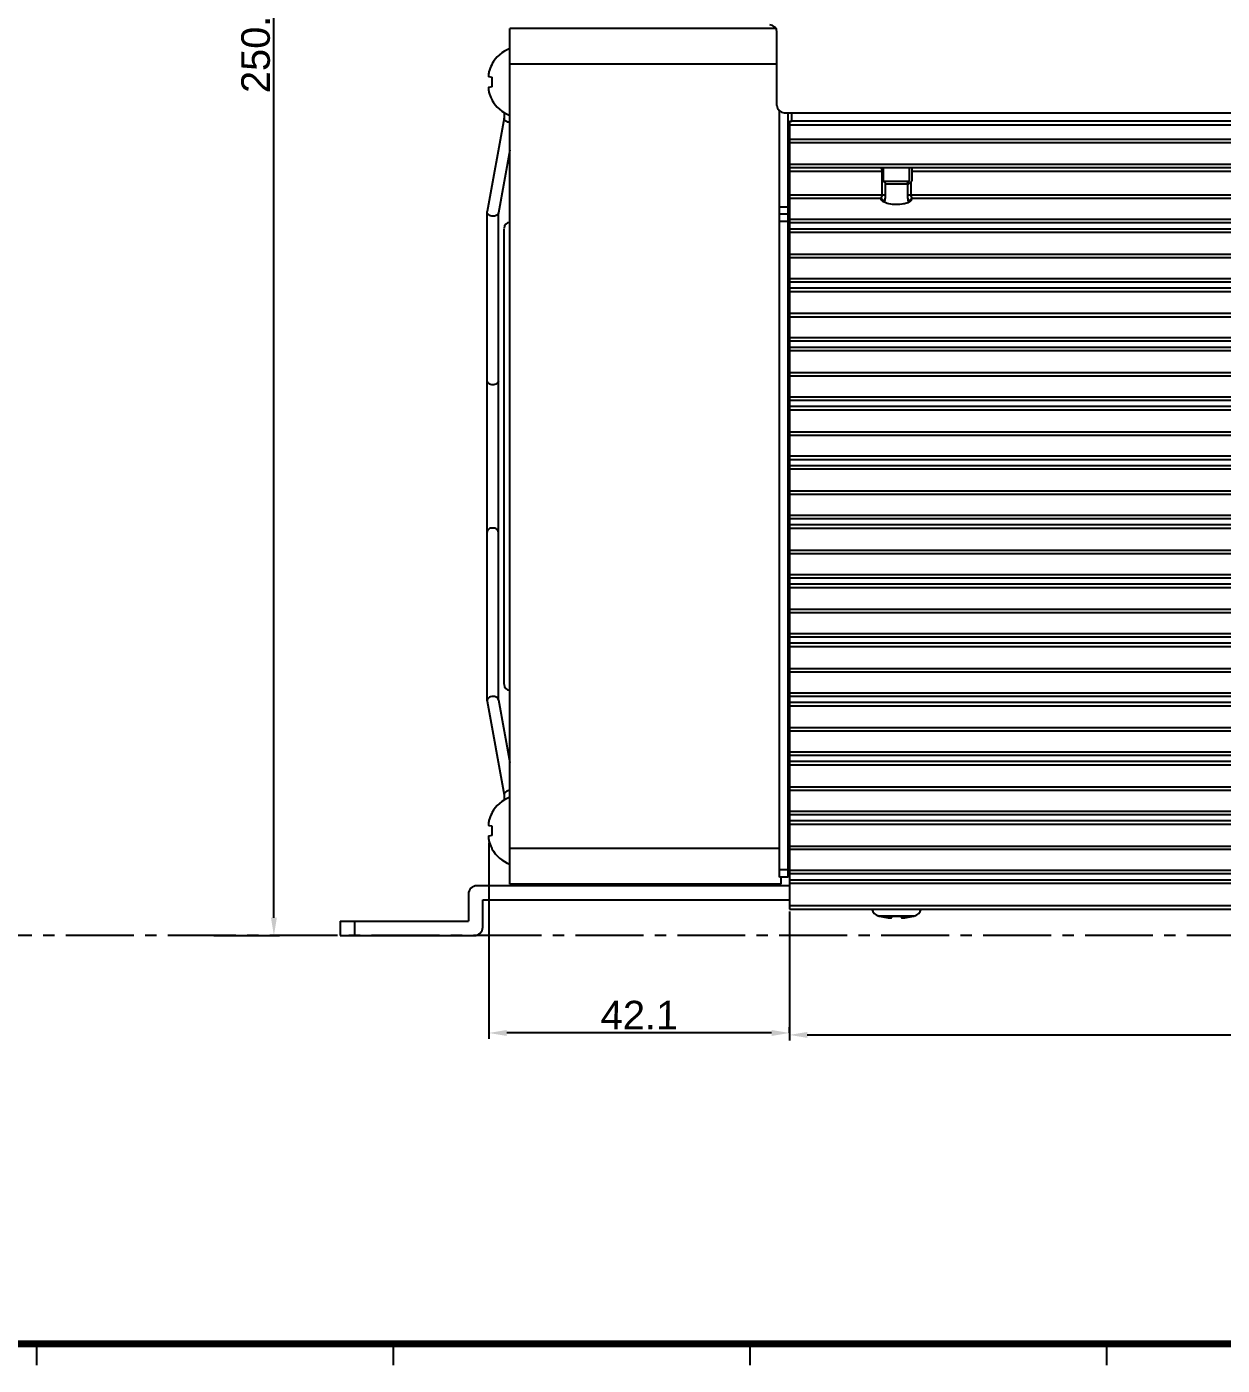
# Model space of a CAD drawing. Extents: x -425 to 6552, y -3049 to 3105.
# Drawn here: x 1151.2 to 1318.7, y -1936.4 to -1748.7 of the extents above; entities that cross this region are included whole.
import ezdxf

# ---------------------------------------------------------------- set-up
doc = ezdxf.new("R2010")
doc.units = 0
doc.header["$PDMODE"] = 3
doc.header["$PDSIZE"] = 1.5
doc.linetypes.add('CENTER', pattern=[17.8, 10.75, -2.35, 2.35, -2.35])
doc.linetypes.add('CENTER2', pattern=[28.575, 19.05, -3.175, 3.175, -3.175])
doc.layers.get('0').update_dxf_attribs({"linetype": 'CONTINUOUS'})
doc.layers.get('DEFPOINTS').update_dxf_attribs({"linetype": 'CONTINUOUS'})
doc.layers.add('3', color=112, linetype='CENTER')
doc.layers.add('DIM', color=1, linetype='CONTINUOUS')
doc.styles.add('OMI-1', font='arial.ttf', dxfattribs={"oblique": 1})
doc.dimstyles.new('1', dxfattribs={"dimtxt": 4, "dimasz": 2.5, "dimexe": 0.8, "dimexo": 0.3, "dimgap": 0.5, "dimtad": 1, "dimtoh": 1, "dimdec": 1, "dimzin": 0, "dimtxsty": 'OMI-1', "dimcen": 0, "dimclrd": 256, "dimclre": 256, "dimclrt": 256, "dimazin": 3, "dimtfac": 0.8, "dimtdec": 1, "dimtix": 1, "dimtmove": 0, "dimatfit": 3, "dimtolj": 1, "dimtzin": 0})

# ---------------------------------------------------------------- blocks, each defined once
blk = doc.blocks.new('*D6209')
at = {"layer": 'DEFPOINTS', "color": 0}
for p in [(1185.8, -1625.92), (1247.05, -1625.92), (1177.1, -1876.13)]:
    blk.add_point(p, dxfattribs=at)
at = {"layer": 'DIM'}
for p, q in [((1246.75, -1625.92), (1185, -1625.92)), ((1185.8, -1873.63), (1185.8, -1628.42)), ((1177.4, -1876.13), (1186.6, -1876.13))]:
    blk.add_line(p, q, dxfattribs=at)
for points in [[(1186.22, -1628.42), (1185.39, -1628.42), (1185.8, -1625.92)], [(1185.39, -1873.63), (1186.22, -1873.63), (1185.8, -1876.13)]]:
    blk.add_solid(points, dxfattribs=at)
at = {"layer": 'DIM', "insert": (1183.26, -1751.02), "char_height": 4, "attachment_point": 5, "rotation": 90, "style": 'OMI-1'}
blk.add_mtext('\\A1;250.2', dxfattribs=at)
blk = doc.blocks.new('*D6211')
at = {"layer": 'DEFPOINTS', "color": 0}
for p in [(1258.08, -1872.43), (1478.09, -1871.93), (1478.09, -1890.06)]:
    blk.add_point(p, dxfattribs=at)
at = {"layer": 'DIM'}
for p, q in [((1258.08, -1872.73), (1258.08, -1890.86)), ((1478.09, -1872.23), (1478.09, -1890.86)), ((1260.58, -1890.06), (1475.59, -1890.06))]:
    blk.add_line(p, q, dxfattribs=at)
for points in [[(1260.58, -1889.65), (1260.58, -1890.48), (1258.08, -1890.06)], [(1475.59, -1890.48), (1475.59, -1889.65), (1478.09, -1890.06)]]:
    blk.add_solid(points, dxfattribs=at)
at = {"layer": 'DIM', "insert": (1368.09, -1887.52), "char_height": 4, "attachment_point": 5, "style": 'OMI-1'}
blk.add_mtext('\\A1;220.0', dxfattribs=at)
blk = doc.blocks.new('*D6212')
at = {"layer": 'DEFPOINTS', "color": 0}
for p in [(1215.94, -1862.84), (1215.94, -1889.79), (1258.08, -1890.06)]:
    blk.add_point(p, dxfattribs=at)
at = {"layer": 'DIM'}
for p, q in [((1215.94, -1863.14), (1215.94, -1890.59)), ((1255.58, -1889.79), (1218.44, -1889.79)), ((1258.08, -1889.76), (1258.08, -1888.99))]:
    blk.add_line(p, q, dxfattribs=at)
for points in [[(1218.44, -1889.37), (1218.44, -1890.21), (1215.94, -1889.79)], [(1255.58, -1890.21), (1255.58, -1889.37), (1258.08, -1889.79)]]:
    blk.add_solid(points, dxfattribs=at)
at = {"layer": 'DIM', "insert": (1237.01, -1887.28), "char_height": 4, "attachment_point": 5, "style": 'OMI-1'}
blk.add_mtext('\\A1;42.1', dxfattribs=at)

msp = doc.modelspace()

# ---------------------------------------------------------------- linework, layer by layer
at = {"color": 7, "linetype": 'CONTINUOUS'}
for p, q in [((1218.88, -1868.93), (1218.88, -1748.92)), ((1256.2, -1748.92), (1218.88, -1748.92)), ((1256.33, -1759.72), (1256.33, -1749.42)), ((1216.35, -1753.9), (1216.35, -1754)), ((1256.33, -1753.92), (1218.88, -1753.92)), ((1215.94, -1755.67), (1216.35, -1755.74)), ((1216.35, -1755.74), (1216.35, -1757.11)), ((1216.35, -1757.11), (1215.94, -1757.18)), ((1216.35, -1758.85), (1216.35, -1758.94)), ((1218.08, -1760.72), (1218.08, -1761.48)), ((1256.68, -1867.93), (1256.68, -1760.48)), ((1257.33, -1760.72), (1476.34, -1760.72)), ((1257.88, -1867.93), (1257.88, -1760.72)), ((1258.43, -1761.92), (1258.43, -1760.72)), ((1218.07, -1761.48), (1215.69, -1774.58)), ((1258.08, -1761.92), (1258.08, -1872.43)), ((1258.08, -1761.92), (1258.43, -1761.92)), ((1258.08, -1762.42), (1478.09, -1762.42)), ((1476.34, -1761.92), (1258.43, -1761.92)), ((1258.08, -1764.42), (1478.09, -1764.42)), ((1218.88, -1765.98), (1217.27, -1774.79)), ((1258.08, -1764.92), (1478.09, -1764.92)), ((1258.08, -1767.92), (1478.09, -1767.92)), ((1258.08, -1768.42), (1478.09, -1768.42)), ((1258.08, -1768.92), (1271.23, -1768.92)), ((1271.09, -1772.26), (1271.09, -1768.92)), ((1271.23, -1768.42), (1271.23, -1770.32)), ((1274.86, -1768.42), (1274.86, -1770.32)), ((1275.23, -1768.43), (1275.23, -1770.32)), ((1275.23, -1768.92), (1460.94, -1768.92)), ((1271.63, -1770.72), (1271.23, -1770.32)), ((1271.23, -1770.32), (1274.86, -1770.32)), ((1271.55, -1772.26), (1271.55, -1770.64)), ((1271.63, -1770.72), (1274.83, -1770.72)), ((1274.61, -1770.72), (1274.61, -1772.26)), ((1274.83, -1770.72), (1275.23, -1770.32)), ((1275.08, -1770.48), (1275.08, -1772.26)), ((1258.08, -1772.26), (1271.55, -1772.26)), ((1258.08, -1772.73), (1270.94, -1772.73)), ((1270.94, -1772.73), (1271.44, -1773.2)), ((1271.18, -1773.17), (1271.43, -1773.17)), ((1271.43, -1773.26), (1271.44, -1773.2)), ((1274.61, -1772.26), (1461.56, -1772.26)), ((1275.23, -1772.73), (1274.73, -1773.2)), ((1274.73, -1773.2), (1274.73, -1773.26)), ((1275.23, -1772.73), (1460.95, -1772.73)), ((1215.68, -1774.65), (1215.69, -1774.58)), ((1215.68, -1843.2), (1215.68, -1774.65)), ((1217.28, -1843.06), (1217.28, -1774.79)), ((1256.68, -1773.92), (1257.88, -1773.92)), ((1256.68, -1774.92), (1257.88, -1774.92)), ((1258.08, -1775.67), (1478.09, -1775.67)), ((1218.08, -1840.85), (1218.08, -1777)), ((1256.68, -1775.92), (1257.88, -1775.92)), ((1258.08, -1776.14), (1478.09, -1776.14)), ((1258.08, -1776.99), (1478.09, -1776.99)), ((1258.08, -1777.49), (1478.09, -1777.49)), ((1258.08, -1780.56), (1478.09, -1780.56)), ((1258.08, -1781.03), (1478.09, -1781.03)), ((1258.08, -1783.97), (1478.09, -1783.97)), ((1258.08, -1784.44), (1478.09, -1784.44)), ((1258.08, -1785.29), (1478.09, -1785.29)), ((1258.08, -1785.79), (1478.09, -1785.79)), ((1258.08, -1788.86), (1478.09, -1788.86)), ((1258.08, -1789.33), (1478.09, -1789.33)), ((1258.08, -1792.27), (1478.09, -1792.27)), ((1258.08, -1792.74), (1478.09, -1792.74)), ((1258.08, -1793.59), (1478.09, -1793.59)), ((1258.08, -1794.09), (1478.09, -1794.09)), ((1258.08, -1797.16), (1478.09, -1797.16)), ((1258.08, -1797.63), (1478.09, -1797.63)), ((1258.08, -1800.57), (1478.09, -1800.57)), ((1258.08, -1801.04), (1478.09, -1801.04)), ((1258.08, -1801.89), (1478.09, -1801.89)), ((1258.08, -1802.39), (1478.09, -1802.39)), ((1258.08, -1805.46), (1478.09, -1805.46)), ((1258.08, -1805.93), (1478.09, -1805.93)), ((1258.08, -1808.87), (1478.09, -1808.87)), ((1258.08, -1809.34), (1478.09, -1809.34)), ((1258.08, -1810.19), (1478.09, -1810.19)), ((1258.08, -1810.69), (1478.09, -1810.69)), ((1258.08, -1813.76), (1478.09, -1813.76)), ((1258.08, -1814.23), (1478.09, -1814.23)), ((1258.08, -1817.17), (1478.09, -1817.17)), ((1258.08, -1817.64), (1478.09, -1817.64)), ((1258.08, -1818.49), (1478.09, -1818.49)), ((1258.08, -1818.99), (1478.09, -1818.99)), ((1258.08, -1822.06), (1478.09, -1822.06)), ((1258.08, -1822.53), (1478.09, -1822.53)), ((1258.08, -1825.47), (1478.09, -1825.47)), ((1258.08, -1825.94), (1478.09, -1825.94)), ((1258.08, -1826.79), (1478.09, -1826.79)), ((1258.08, -1827.29), (1478.09, -1827.29)), ((1258.08, -1830.37), (1478.09, -1830.37)), ((1258.08, -1830.83), (1478.09, -1830.83)), ((1258.08, -1833.77), (1478.09, -1833.77)), ((1258.08, -1834.24), (1478.09, -1834.24)), ((1258.08, -1835.09), (1478.09, -1835.09)), ((1258.08, -1835.59), (1478.09, -1835.59)), ((1258.08, -1838.67), (1478.09, -1838.67)), ((1258.08, -1839.13), (1478.09, -1839.13)), ((1215.68, -1843.2), (1215.69, -1843.27)), ((1215.69, -1843.27), (1218.07, -1856.37)), ((1217.27, -1843.06), (1218.88, -1851.87)), ((1258.08, -1842.07), (1478.09, -1842.07)), ((1258.08, -1842.54), (1478.09, -1842.54)), ((1258.08, -1843.39), (1478.09, -1843.39)), ((1258.08, -1843.89), (1478.09, -1843.89)), ((1258.08, -1846.97), (1478.09, -1846.97)), ((1258.08, -1847.43), (1478.09, -1847.43)), ((1258.08, -1850.37), (1478.09, -1850.37)), ((1258.08, -1850.84), (1478.09, -1850.84)), ((1258.08, -1851.69), (1478.09, -1851.69)), ((1258.08, -1852.19), (1478.09, -1852.19)), ((1218.08, -1856.37), (1218.08, -1857.13)), ((1258.08, -1855.27), (1478.09, -1855.27)), ((1258.08, -1855.73), (1478.09, -1855.73)), ((1216.35, -1858.91), (1216.35, -1859)), ((1257.88, -1859.43), (1258.08, -1859.43)), ((1258.08, -1858.67), (1478.09, -1858.67)), ((1258.08, -1859.14), (1478.09, -1859.14)), ((1258.08, -1859.99), (1478.09, -1859.99)), ((1215.94, -1860.67), (1216.35, -1860.74)), ((1216.35, -1862.11), (1215.94, -1862.18)), ((1216.35, -1860.74), (1216.35, -1862.11)), ((1258.08, -1860.49), (1478.09, -1860.49)), ((1216.35, -1863.85), (1216.35, -1863.95)), ((1256.68, -1863.93), (1218.88, -1863.93)), ((1257.88, -1863.43), (1258.08, -1863.43)), ((1258.08, -1863.57), (1478.09, -1863.57)), ((1258.08, -1864.03), (1478.09, -1864.03)), ((1257.88, -1866.93), (1256.68, -1866.93)), ((1258.08, -1866.97), (1478.09, -1866.97)), ((1258.08, -1867.44), (1478.09, -1867.44)), ((1258.08, -1869.13), (1214.28, -1869.13)), ((1256.88, -1868.93), (1218.88, -1868.93)), ((1257.88, -1867.93), (1256.68, -1867.93)), ((1256.88, -1867.93), (1256.88, -1868.93)), ((1258.08, -1868.29), (1478.09, -1868.29)), ((1258.08, -1868.79), (1478.09, -1868.79)), ((1213.08, -1870.33), (1213.08, -1874.13)), ((1215.08, -1874.93), (1215.08, -1871.13)), ((1215.08, -1871.13), (1258.08, -1871.13)), ((1258.08, -1871.93), (1478.09, -1871.93)), ((1258.08, -1872.43), (1478.09, -1872.43)), ((1270.61, -1873.39), (1270.53, -1873.37)), ((1270.53, -1873.37), (1275.63, -1873.37)), ((1275.55, -1873.39), (1275.63, -1873.37)), ((1195.08, -1874.13), (1195.08, -1876.13)), ((1195.08, -1874.13), (1213.08, -1874.13)), ((1197.08, -1874.13), (1197.08, -1876.13)), ((1270.61, -1873.39), (1270.69, -1873.39)), ((1272.41, -1873.59), (1272.45, -1873.39)), ((1272.45, -1873.39), (1273.72, -1873.39)), ((1273.72, -1873.39), (1273.76, -1873.59)), ((1275.47, -1873.39), (1275.55, -1873.39)), ((1195.08, -1876.13), (1213.88, -1876.13))]:
    msp.add_line(p, q, dxfattribs=at)
for p, q in [((1152.59, -1936.39), (1152.59, -1933.39)), ((1202.59, -1936.39), (1202.59, -1933.39)), ((1252.59, -1936.39), (1252.59, -1933.39)), ((1302.59, -1936.39), (1302.59, -1933.39))]:
    msp.add_line(p, q)
at = {"const_width": 1}
msp.add_lwpolyline([(1752.59, -1383.39), (952.59, -1383.39), (952.59, -1933.39), (1752.59, -1933.39)], close=True, dxfattribs=at)
at = {"color": 7, "linetype": 'CONTINUOUS'}
for centre, radius, start, end in [((1255.33, -1749.42), 1, 0, 90), ((1220.73, -1756.42), 5.05, 111.5019, 150.0855), ((1220.85, -1756.42), 5.11, 151.7023, 163.9637), ((1220.85, -1756.43), 5.11, 196.0363, 208.2977), ((1220.73, -1756.42), 5.05, 209.9145, 248.4981), ((1257.33, -1759.72), 1, 180, 270), ((1273.71, -1774.95), 6.23, 113.4401, 114.9089), ((1276.18, -1760.11), 10.49, 240.9326, 241.8387), ((1273.71, -1775.65), 6.23, 113.4397, 114.9088), ((1276.01, -1761.12), 10.14, 240.9216, 241.9745), ((1274.04, -1774.6), 6.69, 115.4898, 116.1201), ((1274.17, -1763.13), 6.26, 240.6351, 242.0374), ((1273.69, -1773.85), 5.87, 114.755, 115.4904), ((1271.52, -1766.67), 1.97, 261.0788, 261.5963), ((1271.85, -1773.26), 0.417, 179.9604, 188.681), ((1274.31, -1773.26), 0.42, 351.2139, 359.856), ((1218.88, -1776.92), 0.8, 90, 180), ((1218.88, -1840.93), 0.8, 180, 270), ((1220.73, -1861.43), 5.05, 111.5019, 150.0855), ((1220.85, -1861.42), 5.11, 151.7023, 163.9637), ((1220.85, -1861.43), 5.11, 196.0363, 208.2977), ((1220.73, -1861.43), 5.05, 209.9145, 248.4981), ((1214.28, -1870.33), 1.2, 90, 180), ((1270.9, -1872.1), 1.31, 194.2417, 253.9084), ((1275.27, -1872.1), 1.31, 286.0916, 345.7583), ((1213.88, -1874.93), 1.2, 270, 0), ((1273.08, -1864.42), 9.28, 255.0954, 261.2451), ((1273.08, -1864.42), 9.28, 278.7549, 284.9046)]:
    msp.add_arc(centre, radius, start, end, dxfattribs=at)
for points, knots in [([(1215.94, -1755.01), (1215.92, -1755.09), (1215.88, -1755.24), (1215.86, -1755.42), (1215.87, -1755.54), (1215.88, -1755.61), (1215.91, -1755.66), (1215.94, -1755.67)], [0, 0, 0, 0, 0.363017, 0.67092, 0.790549, 0.883309, 1, 1, 1, 1]), ([(1215.94, -1757.18), (1215.91, -1757.18), (1215.88, -1757.23), (1215.87, -1757.3), (1215.86, -1757.43), (1215.88, -1757.61), (1215.92, -1757.76), (1215.94, -1757.84)], [0, 0, 0, 0, 0.116602, 0.20929, 0.328866, 0.636832, 1, 1, 1, 1]), ([(1218.88, -1762.08), (1218.68, -1762.07), (1218.32, -1761.98), (1218.08, -1761.64), (1218.08, -1761.48)], [0, 0, 0, 0, 0.557768, 1, 1, 1, 1]), ([(1271.09, -1768.92), (1271.09, -1768.86), (1271.07, -1768.74), (1271, -1768.59), (1270.96, -1768.5), (1270.92, -1768.44), (1270.93, -1768.43)], [0, 0, 0, 0, 0.355639, 0.682938, 0.909727, 1, 1, 1, 1]), ([(1271.11, -1769.29), (1271.11, -1769.29), (1271.16, -1769.31), (1271.2, -1769.31), (1271.23, -1769.32)], [0, 0, 0, 0, 0.175363, 1, 1, 1, 1]), ([(1271.11, -1769.99), (1271.11, -1769.99), (1271.16, -1770.01), (1271.2, -1770.01), (1271.23, -1770.02)], [0, 0, 0, 0, 0.175363, 1, 1, 1, 1]), ([(1274.86, -1770.32), (1274.82, -1770.36), (1274.69, -1770.49), (1274.56, -1770.62), (1274.47, -1770.72)], [0, 0, 0, 0, 0.252581, 1, 1, 1, 1]), ([(1271.07, -1773.08), (1271.05, -1773.06), (1270.96, -1772.96), (1270.92, -1772.82), (1270.94, -1772.73)], [0, 0, 0, 0, 0.291823, 1, 1, 1, 1]), ([(1270.94, -1772.73), (1270.96, -1772.66), (1271.05, -1772.52), (1271.09, -1772.36), (1271.09, -1772.26)], [0, 0, 0, 0, 0.429624, 1, 1, 1, 1]), ([(1273.08, -1773.62), (1272.72, -1773.62), (1272.07, -1773.55), (1271.42, -1773.35), (1271.18, -1773.18)], [0, 0, 0, 0, 0.555453, 1, 1, 1, 1]), ([(1271.44, -1773.2), (1271.44, -1773.18), (1271.45, -1773.11), (1271.47, -1773.03), (1271.48, -1772.98)], [0, 0, 0, 0, 0.191902, 1, 1, 1, 1]), ([(1271.48, -1772.98), (1271.49, -1772.92), (1271.53, -1772.69), (1271.55, -1772.45), (1271.55, -1772.26)], [0, 0, 0, 0, 0.229649, 1, 1, 1, 1]), ([(1274.36, -1773.45), (1274.26, -1773.48), (1273.84, -1773.58), (1273.41, -1773.62), (1273.08, -1773.62)], [0, 0, 0, 0, 0.234697, 1, 1, 1, 1]), ([(1275.09, -1773.09), (1275.05, -1773.13), (1274.83, -1773.3), (1274.57, -1773.4), (1274.36, -1773.45)], [0, 0, 0, 0, 0.207079, 1, 1, 1, 1]), ([(1274.61, -1772.26), (1274.61, -1772.45), (1274.64, -1772.76), (1274.71, -1773.07), (1274.73, -1773.2)], [0, 0, 0, 0, 0.595928, 1, 1, 1, 1]), ([(1275.08, -1772.26), (1275.08, -1772.36), (1275.12, -1772.52), (1275.2, -1772.67), (1275.23, -1772.73)], [0, 0, 0, 0, 0.579885, 1, 1, 1, 1]), ([(1275.23, -1772.73), (1275.24, -1772.82), (1275.2, -1772.96), (1275.12, -1773.06), (1275.09, -1773.09)], [0, 0, 0, 0, 0.711979, 1, 1, 1, 1]), ([(1216.48, -1775.25), (1216.28, -1775.24), (1215.92, -1775.15), (1215.68, -1774.81), (1215.68, -1774.65)], [0, 0, 0, 0, 0.557766, 1, 1, 1, 1]), ([(1217.11, -1775.06), (1217.07, -1775.09), (1216.89, -1775.22), (1216.65, -1775.26), (1216.48, -1775.25)], [0, 0, 0, 0, 0.229438, 1, 1, 1, 1]), ([(1217.27, -1774.79), (1217.26, -1774.87), (1217.21, -1774.97), (1217.13, -1775.04), (1217.11, -1775.06)], [0, 0, 0, 0, 0.733246, 1, 1, 1, 1]), ([(1216.48, -1798.88), (1216.28, -1798.88), (1215.92, -1798.81), (1215.68, -1798.47), (1215.68, -1798.32)], [0, 0, 0, 0, 0.559768, 1, 1, 1, 1]), ([(1217.28, -1798.32), (1217.28, -1798.47), (1217.04, -1798.81), (1216.68, -1798.88), (1216.48, -1798.88)], [0, 0, 0, 0, 0.440232, 1, 1, 1, 1]), ([(1216.48, -1818.97), (1216.28, -1818.97), (1215.92, -1819.04), (1215.68, -1819.38), (1215.68, -1819.53)], [0, 0, 0, 0, 0.559768, 1, 1, 1, 1]), ([(1217.28, -1819.53), (1217.28, -1819.38), (1217.04, -1819.04), (1216.68, -1818.97), (1216.48, -1818.97)], [0, 0, 0, 0, 0.440232, 1, 1, 1, 1]), ([(1216.48, -1842.6), (1216.28, -1842.61), (1215.92, -1842.7), (1215.68, -1843.04), (1215.68, -1843.2)], [0, 0, 0, 0, 0.557766, 1, 1, 1, 1]), ([(1217.11, -1842.79), (1217.07, -1842.76), (1216.89, -1842.63), (1216.65, -1842.59), (1216.48, -1842.6)], [0, 0, 0, 0, 0.229438, 1, 1, 1, 1]), ([(1217.27, -1843.06), (1217.26, -1842.98), (1217.21, -1842.88), (1217.13, -1842.81), (1217.11, -1842.79)], [0, 0, 0, 0, 0.733246, 1, 1, 1, 1]), ([(1218.88, -1855.77), (1218.68, -1855.78), (1218.32, -1855.87), (1218.08, -1856.21), (1218.08, -1856.37)], [0, 0, 0, 0, 0.557768, 1, 1, 1, 1]), ([(1215.94, -1860.01), (1215.92, -1860.09), (1215.88, -1860.24), (1215.86, -1860.42), (1215.87, -1860.55), (1215.88, -1860.62), (1215.91, -1860.67), (1215.94, -1860.67)], [0, 0, 0, 0, 0.363017, 0.67092, 0.790549, 0.883309, 1, 1, 1, 1]), ([(1215.94, -1862.18), (1215.91, -1862.19), (1215.88, -1862.24), (1215.87, -1862.31), (1215.86, -1862.43), (1215.88, -1862.61), (1215.92, -1862.76), (1215.94, -1862.84)], [0, 0, 0, 0, 0.116602, 0.20929, 0.328866, 0.636832, 1, 1, 1, 1]), ([(1271.67, -1873.59), (1271.76, -1873.61), (1271.93, -1873.63), (1272.14, -1873.64), (1272.27, -1873.64), (1272.33, -1873.63), (1272.37, -1873.62), (1272.39, -1873.61), (1272.41, -1873.6), (1272.41, -1873.59)], [0, 0, 0, 0, 0.372892, 0.688959, 0.811056, 0.90357, 0.93817, 0.965147, 1, 1, 1, 1]), ([(1273.76, -1873.59), (1273.76, -1873.6), (1273.77, -1873.61), (1273.79, -1873.62), (1273.83, -1873.63), (1273.89, -1873.64), (1274.03, -1873.64), (1274.23, -1873.63), (1274.4, -1873.61), (1274.5, -1873.59)], [0, 0, 0, 0, 0.034835, 0.0618, 0.096392, 0.188885, 0.310967, 0.627054, 1, 1, 1, 1])]:
    msp.add_open_spline(points, degree=3, knots=knots, dxfattribs=at)
for points in [[(1275.23, -1768.46), (1275.22, -1768.48), (1275.21, -1768.5), (1275.2, -1768.52)], [(1271.18, -1773.18), (1271.14, -1773.15), (1271.11, -1773.12), (1271.07, -1773.08)]]:
    msp.add_open_spline(points, degree=3, dxfattribs=at)
at = {"layer": '3', "linetype": 'CENTER2', "ltscale": 0.5}
msp.add_line((1580.5, -1876.13), (996.96, -1876.13), dxfattribs=at)

# ---------------------------------------------------------------- dimensions: what is measured, and where the dimension line sits
at = {"layer": 'DIM'}
dim = msp.add_linear_dim(base=(1185.8, -1625.92), p1=(1177.1, -1876.13), p2=(1247.05, -1625.92), angle=90, dimstyle='1', dxfattribs=at)
dim.commit()
dim.dimension.update_dxf_attribs({"geometry": '*D6209', "text_midpoint": (1183.26, -1751.02)})
for base, p1, p2, picture, middle in [((1215.94, -1889.79), (1258.08, -1890.06), (1215.94, -1862.84), '*D6212', (1237.01, -1887.28)), ((1478.09, -1890.06), (1258.08, -1872.43), (1478.09, -1871.93), '*D6211', (1368.09, -1887.52))]:
    dim = msp.add_linear_dim(base=base, p1=p1, p2=p2, dimstyle='1', dxfattribs=at)
    dim.commit()
    dim.dimension.update_dxf_attribs({"geometry": picture, "text_midpoint": middle})

doc.saveas('drawing.dxf')
